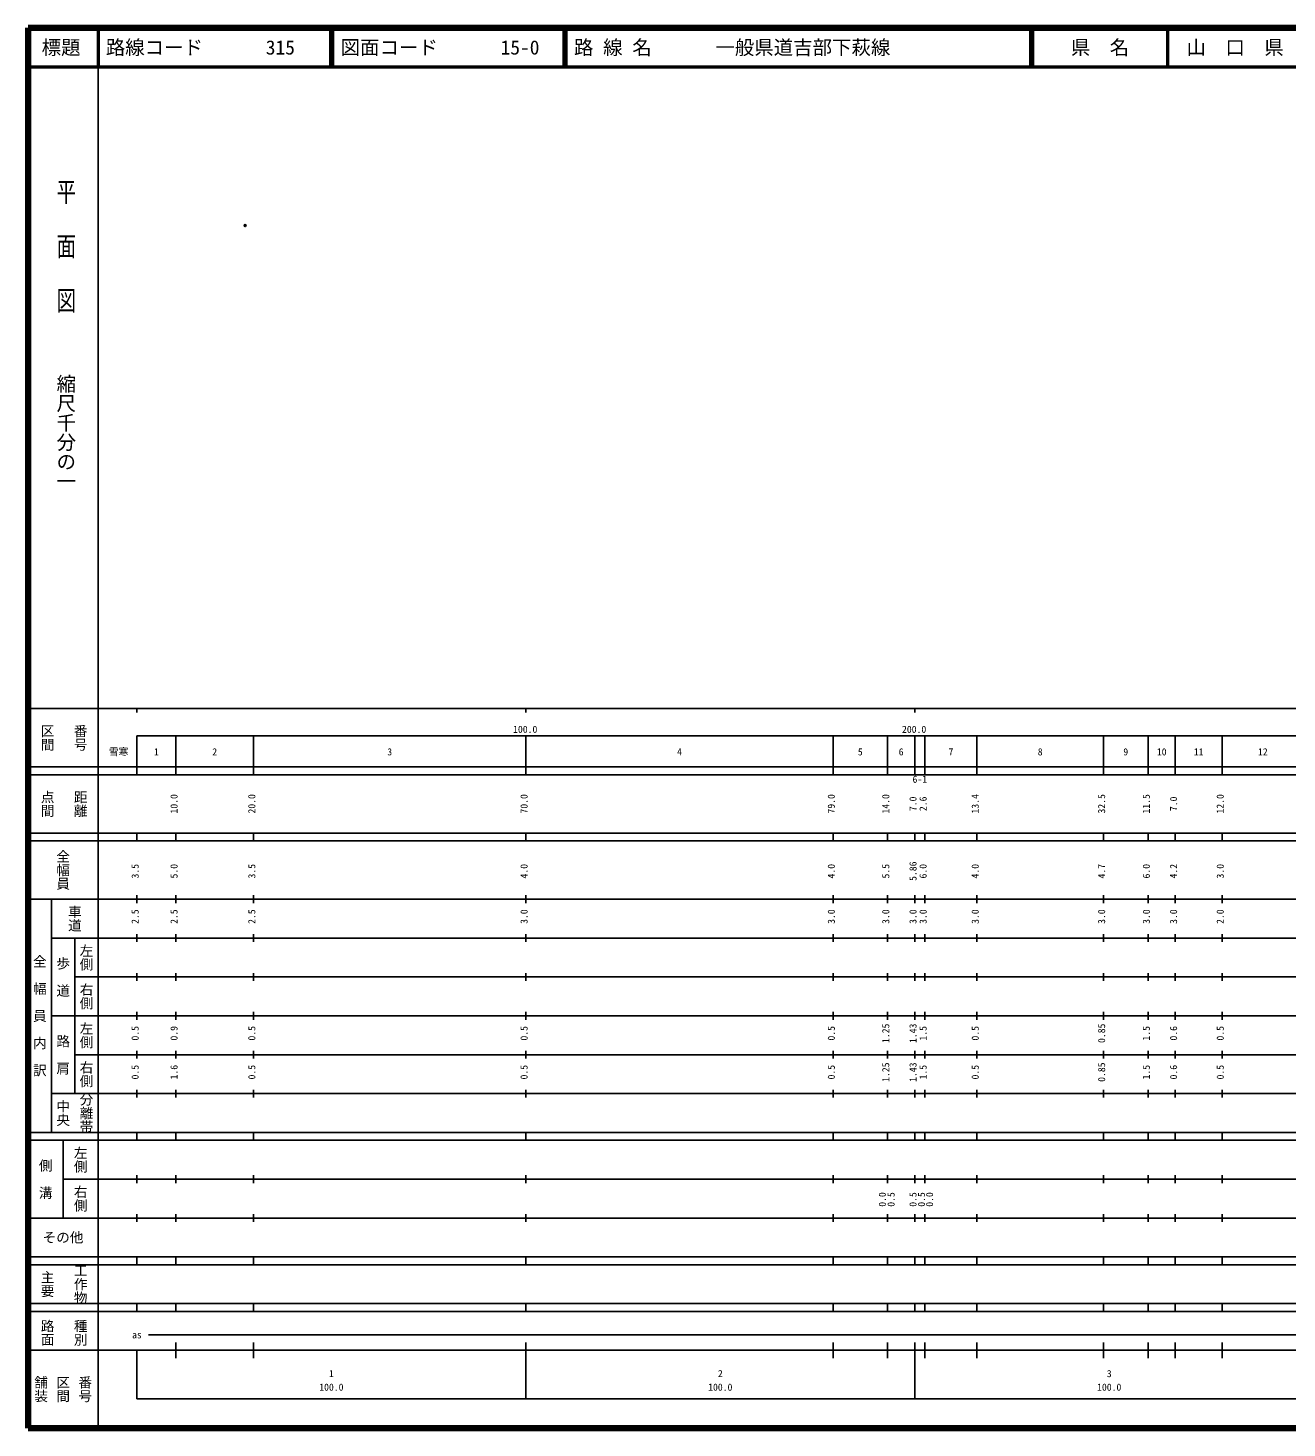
# Model space of a CAD drawing. Units: millimetres on the paper. Extents: x 40 to 680, y 20 to 380.
# Drawn here: x 40 to 363.7, y 20 to 380 of the extents above; entities that cross this region are included whole.
import ezdxf
from ezdxf.enums import TextEntityAlignment as Align

# ---------------------------------------------------------------- set-up
doc = ezdxf.new("R2010")
doc.units = ezdxf.units.MM
doc.header["$PDMODE"] = 32
doc.header["$PDSIZE"] = 0.5
doc.layers.add('M-OTRS', color=6, linetype='Continuous')
doc.layers.add('M-TTL-TXT', color=7, linetype='Continuous')
for name, color, linetype, lineweight in [('M-TTL', 2, 'Continuous', 140), ('M-TTL-BAND', 7, 'Continuous', 25), ('M-TTL-LINE', 7, 'Continuous', 50)]:
    doc.layers.add(name, color=color, linetype=linetype, lineweight=lineweight)
doc.styles.add('@ＭＳ ゴシック', font='')
doc.styles.add('ＭＳ ゴシック', font='')
doc.styles.get('@ＭＳ ゴシック').set_extended_font_data('@MS Gothic')
doc.styles.get('ＭＳ ゴシック').set_extended_font_data('MS Gothic')

msp = doc.modelspace()

# ---------------------------------------------------------------- linework, layer by layer
at = {"layer": 'M-OTRS'}
msp.add_point((95.808, 329.195), dxfattribs=at)
at = {"layer": 'M-TTL'}
for p, q in [((40, 380), (40, 20)), ((680, 380), (40, 380)), ((40, 20), (680, 20))]:
    msp.add_line(p, q, dxfattribs=at)
at = {"layer": 'M-TTL-BAND'}
for p, q in [((58, 370), (58, 20)), ((40, 205), (579, 205)), ((68, 205), (68, 204)), ((168, 205), (168, 204)), ((268, 205), (268, 204)), ((68, 198), (579, 198)), ((68, 198), (68, 188)), ((78, 188), (78, 198)), ((98, 188), (98, 198)), ((168, 188), (168, 198)), ((247, 188), (247, 198)), ((261, 188), (261, 198)), ((268, 188), (268, 198)), ((270.6, 188), (270.6, 198)), ((284, 188), (284, 198)), ((316.5, 188), (316.5, 198)), ((328, 188), (328, 198)), ((335, 188), (335, 198)), ((347, 188), (347, 198)), ((40, 190), (579, 190)), ((40, 188), (579, 188)), ((40, 173), (579, 173)), ((68, 171), (68, 173)), ((78, 171), (78, 173)), ((98, 171), (98, 173)), ((168, 171), (168, 173)), ((247, 171), (247, 173)), ((261, 171), (261, 173)), ((268, 171), (268, 173)), ((270.6, 171), (270.6, 173)), ((284, 171), (284, 173)), ((316.5, 171), (316.5, 173)), ((328, 171), (328, 173)), ((335, 171), (335, 173)), ((347, 171), (347, 173)), ((40, 171), (579, 171)), ((40, 156), (579, 156)), ((46, 96), (46, 156)), ((68, 155), (68, 157)), ((78, 155), (78, 157)), ((98, 155), (98, 157)), ((168, 155), (168, 157)), ((247, 155), (247, 157)), ((261, 155), (261, 157)), ((268, 155), (268, 157)), ((270.6, 155), (270.6, 157)), ((284, 155), (284, 157)), ((316.5, 155), (316.5, 157)), ((328, 155), (328, 157)), ((335, 155), (335, 157)), ((347, 155), (347, 157)), ((46, 146), (579, 146)), ((52, 146), (52, 106)), ((68, 145), (68, 147)), ((78, 145), (78, 147)), ((98, 145), (98, 147)), ((168, 145), (168, 147)), ((247, 145), (247, 147)), ((261, 145), (261, 147)), ((268, 145), (268, 147)), ((270.6, 145), (270.6, 147)), ((284, 145), (284, 147)), ((316.5, 145), (316.5, 147)), ((328, 145), (328, 147)), ((335, 145), (335, 147)), ((347, 145), (347, 147)), ((68, 135), (68, 137)), ((78, 135), (78, 137)), ((98, 135), (98, 137)), ((168, 135), (168, 137)), ((247, 135), (247, 137)), ((261, 135), (261, 137)), ((268, 135), (268, 137)), ((270.6, 135), (270.6, 137)), ((284, 135), (284, 137)), ((316.5, 135), (316.5, 137)), ((328, 135), (328, 137)), ((335, 135), (335, 137)), ((347, 135), (347, 137)), ((52, 136), (579, 136)), ((46, 126), (579, 126)), ((68, 125), (68, 127)), ((78, 125), (78, 127)), ((98, 125), (98, 127)), ((168, 125), (168, 127)), ((247, 125), (247, 127)), ((261, 125), (261, 127)), ((268, 125), (268, 127)), ((270.6, 125), (270.6, 127)), ((284, 125), (284, 127)), ((316.5, 125), (316.5, 127)), ((328, 125), (328, 127)), ((335, 125), (335, 127)), ((347, 125), (347, 127)), ((52, 116), (579, 116)), ((68, 115), (68, 117)), ((78, 115), (78, 117)), ((98, 115), (98, 117)), ((168, 115), (168, 117)), ((247, 115), (247, 117)), ((261, 115), (261, 117)), ((268, 115), (268, 117)), ((270.6, 115), (270.6, 117)), ((284, 115), (284, 117)), ((316.5, 115), (316.5, 117)), ((328, 115), (328, 117)), ((335, 115), (335, 117)), ((347, 115), (347, 117)), ((46, 106), (579, 106)), ((68, 105), (68, 107)), ((78, 105), (78, 107)), ((98, 105), (98, 107)), ((168, 105), (168, 107)), ((247, 105), (247, 107)), ((261, 105), (261, 107)), ((268, 105), (268, 107)), ((270.6, 105), (270.6, 107)), ((284, 105), (284, 107)), ((316.5, 105), (316.5, 107)), ((328, 105), (328, 107)), ((335, 105), (335, 107)), ((347, 105), (347, 107)), ((40, 96), (579, 96)), ((40, 94), (579, 94)), ((49, 94), (49, 74)), ((68, 94), (68, 96)), ((78, 94), (78, 96)), ((98, 94), (98, 96)), ((168, 94), (168, 96)), ((247, 94), (247, 96)), ((261, 94), (261, 96)), ((268, 94), (268, 96)), ((270.6, 94), (270.6, 96)), ((284, 94), (284, 96)), ((316.5, 94), (316.5, 96)), ((328, 94), (328, 96)), ((335, 94), (335, 96)), ((347, 94), (347, 96)), ((49, 84), (579, 84)), ((68, 83), (68, 85)), ((78, 83), (78, 85)), ((98, 83), (98, 85)), ((168, 83), (168, 85)), ((247, 83), (247, 85)), ((261, 83), (261, 85)), ((268, 83), (268, 85)), ((270.6, 83), (270.6, 85)), ((284, 83), (284, 85)), ((316.5, 83), (316.5, 85)), ((328, 83), (328, 85)), ((335, 83), (335, 85)), ((347, 83), (347, 85)), ((40, 74), (579, 74)), ((68, 73), (68, 75)), ((78, 73), (78, 75)), ((98, 73), (98, 75)), ((168, 73), (168, 75)), ((247, 73), (247, 75)), ((261, 73), (261, 75)), ((268, 73), (268, 75)), ((270.6, 73), (270.6, 75)), ((284, 73), (284, 75)), ((316.5, 73), (316.5, 75)), ((328, 73), (328, 75)), ((335, 73), (335, 75)), ((347, 73), (347, 75)), ((40, 64), (579, 64)), ((40, 62), (579, 62)), ((68, 62), (68, 64)), ((78, 62), (78, 64)), ((98, 62), (98, 64)), ((168, 62), (168, 64)), ((247, 62), (247, 64)), ((261, 62), (261, 64)), ((268, 62), (268, 64)), ((270.6, 62), (270.6, 64)), ((284, 62), (284, 64)), ((316.5, 62), (316.5, 64)), ((328, 62), (328, 64)), ((335, 62), (335, 64)), ((347, 62), (347, 64)), ((40, 52), (579, 52)), ((68, 50), (68, 52)), ((78, 50), (78, 52)), ((98, 50), (98, 52)), ((168, 50), (168, 52)), ((247, 50), (247, 52)), ((261, 50), (261, 52)), ((268, 50), (268, 52)), ((270.6, 50), (270.6, 52)), ((284, 50), (284, 52)), ((316.5, 50), (316.5, 52)), ((328, 50), (328, 52)), ((335, 50), (335, 52)), ((347, 50), (347, 52)), ((40, 50), (579, 50)), ((71, 44), (565, 44)), ((40, 40), (579, 40)), ((68, 40), (68, 27.5)), ((78, 38), (78, 42)), ((98, 38), (98, 42)), ((168, 27.5), (168, 42)), ((247, 38), (247, 42)), ((261, 38), (261, 42)), ((268, 27.5), (268, 42)), ((270.6, 38), (270.6, 42)), ((284, 38), (284, 42)), ((316.5, 38), (316.5, 42)), ((328, 38), (328, 42)), ((335, 38), (335, 42)), ((347, 38), (347, 42)), ((68, 27.5), (579, 27.5))]:
    msp.add_line(p, q, dxfattribs=at)
at = {"layer": 'M-TTL-LINE'}
for p, q in [((58, 380), (58, 370)), ((117.75, 380), (117.75, 370)), ((118.25, 380), (118.25, 370)), ((177.75, 380), (177.75, 370)), ((178.25, 380), (178.25, 370)), ((297.75, 380), (297.75, 370)), ((298.25, 380), (298.25, 370)), ((333, 380), (333, 370)), ((40, 370), (680, 370))]:
    msp.add_line(p, q, dxfattribs=at)

# ---------------------------------------------------------------- texts
at = {"layer": 'M-TTL-BAND', "style": '@ＭＳ ゴシック', "width": 1.4}
msp.add_text('平  面  図', height=3.666, rotation=270, dxfattribs=at).set_placement((49.777, 306.475), align=Align.MIDDLE_RIGHT)
at = {"layer": 'M-TTL-BAND', "style": '@ＭＳ ゴシック'}
msp.add_text('縮尺千分の一', height=3.666, rotation=270, dxfattribs=at).set_placement((49.777, 261.03), align=Align.MIDDLE_RIGHT)
for s, p in [('区間', (45, 197.5)), ('番号', (53.5, 197.5)), ('点間', (45, 180.5)), ('距離', (53.5, 180.5)), ('全幅員', (49, 163.5)), ('車道', (52, 151)), ('左側', (55, 141)), ('全\u3000幅\u3000員\u3000内\u3000訳', (43, 126)), ('歩\u3000道', (49, 136)), ('右側', (55, 131)), ('左側', (55, 121)), ('路\u3000肩', (49, 116)), ('右側', (55, 111)), ('分離帯', (55, 101)), ('中央', (49, 101)), ('左側', (53.5, 89)), ('側\u3000溝', (44.5, 84)), ('右側', (53.5, 79)), ('工作物', (53.5, 57)), ('主要', (45, 57)), ('路面', (45, 44.5)), ('種別', (53.5, 44.5)), ('舗装', (43.333, 30)), ('区間', (49, 30)), ('番号', (54.667, 30))]:
    msp.add_text(s, height=2.566, rotation=270, dxfattribs=at).set_placement(p, align=Align.MIDDLE_CENTER)
at = {"layer": 'M-TTL-BAND', "style": 'ＭＳ ゴシック'}
for s, p in [('100.0', (167.844, 198.195)), ('200.0', (267.844, 198.195)), ('雪寒', (63.301, 192.405)), ('1', (73, 192.405)), ('2', (88, 192.405)), ('3', (133, 192.405)), ('4', (207.5, 192.405)), ('5', (254, 192.405)), ('6', (264.5, 192.405)), ('7', (277.3, 192.405)), ('8', (300.25, 192.405)), ('9', (322.25, 192.405)), ('10', (331.5, 192.405)), ('11', (341, 192.405)), ('12', (357.5, 192.405)), ('6-1', (269.3, 185.352)), ('as', (68, 42.5)), ('1', (118, 32.523)), ('2', (218, 32.523)), ('3', (318, 32.523)), ('100.0', (118, 29.033)), ('100.0', (218, 29.033)), ('100.0', (318, 29.033))]:
    msp.add_text(s, height=1.833, dxfattribs=at).set_placement(p, align=Align.BOTTOM_CENTER)
for s, p in [('10.0', (79, 180.5)), ('20.0', (99, 180.5)), ('70.0', (169, 180.5)), ('79.0', (248, 180.5)), ('14.0', (262, 180.5)), ('7.0', (269, 180.5)), ('2.6', (271.6, 180.5)), ('13.4', (285, 180.5)), ('32.5', (317.5, 180.5)), ('11.5', (329, 180.5)), ('7.0', (336, 180.5)), ('12.0', (348, 180.5)), ('3.5', (69, 163.174)), ('5.0', (79, 163.174)), ('3.5', (99, 163.174)), ('4.0', (169, 163.174)), ('4.0', (248, 163.174)), ('5.5', (262, 163.174)), ('5.86', (269, 163.174)), ('6.0', (271.6, 163.174)), ('4.0', (285, 163.174)), ('4.7', (317.5, 163.174)), ('6.0', (329, 163.174)), ('4.2', (336, 163.174)), ('3.0', (348, 163.174)), ('2.5', (69, 151.5)), ('2.5', (79, 151.5)), ('2.5', (99, 151.5)), ('3.0', (169, 151.5)), ('3.0', (248, 151.5)), ('3.0', (262, 151.5)), ('3.0', (269, 151.5)), ('3.0', (271.6, 151.5)), ('3.0', (285, 151.5)), ('3.0', (317.5, 151.5)), ('3.0', (329, 151.5)), ('3.0', (336, 151.5)), ('2.0', (348, 151.5)), ('0.5', (69, 121.5)), ('0.9', (79, 121.5)), ('0.5', (99, 121.5)), ('0.5', (169, 121.5)), ('0.5', (248, 121.5)), ('1.25', (262, 121.5)), ('1.43', (269, 121.5)), ('1.5', (271.6, 121.5)), ('0.5', (285, 121.5)), ('0.85', (317.5, 121.5)), ('1.5', (329, 121.5)), ('0.6', (336, 121.5)), ('0.5', (348, 121.5)), ('0.5', (69, 111.5)), ('1.6', (79, 111.5)), ('0.5', (99, 111.5)), ('0.5', (169, 111.5)), ('0.5', (248, 111.5)), ('1.25', (262, 111.5)), ('1.43', (269, 111.5)), ('1.5', (271.6, 111.5)), ('0.5', (285, 111.5)), ('0.85', (317.5, 111.5)), ('1.5', (329, 111.5)), ('0.6', (336, 111.5)), ('0.5', (348, 111.5)), ('0.0', (261.121, 78.764)), ('0.5', (263.37, 78.764)), ('0.5', (269, 78.764)), ('0.5', (271.188, 78.764)), ('0.0', (273.263, 78.764))]:
    msp.add_text(s, height=1.833, rotation=90, dxfattribs=at).set_placement(p, align=Align.BOTTOM_CENTER)
msp.add_text('その他', height=2.566, dxfattribs=at).set_placement((49, 69), align=Align.MIDDLE_CENTER)
at = {"layer": 'M-TTL-TXT', "style": 'ＭＳ ゴシック'}
for s, p in [('標題', (48.5, 375)), ('県\u3000名', (315.625, 375)), ('山\u3000口\u3000県', (350.375, 375))]:
    msp.add_text(s, height=3.666, dxfattribs=at).set_placement(p, align=Align.MIDDLE_CENTER)
for s, p in [('路線コード', (60, 375)), ('315', (101.142, 375)), ('図面コード', (120.38, 375)), ('15-0', (161.521, 375)), ('路 線 名', (180.38, 375)), ('一般県道吉部下萩線', (216.734, 375))]:
    msp.add_text(s, height=3.666, dxfattribs=at).set_placement(p, align=Align.MIDDLE_LEFT)

doc.saveas('drawing.dxf')
